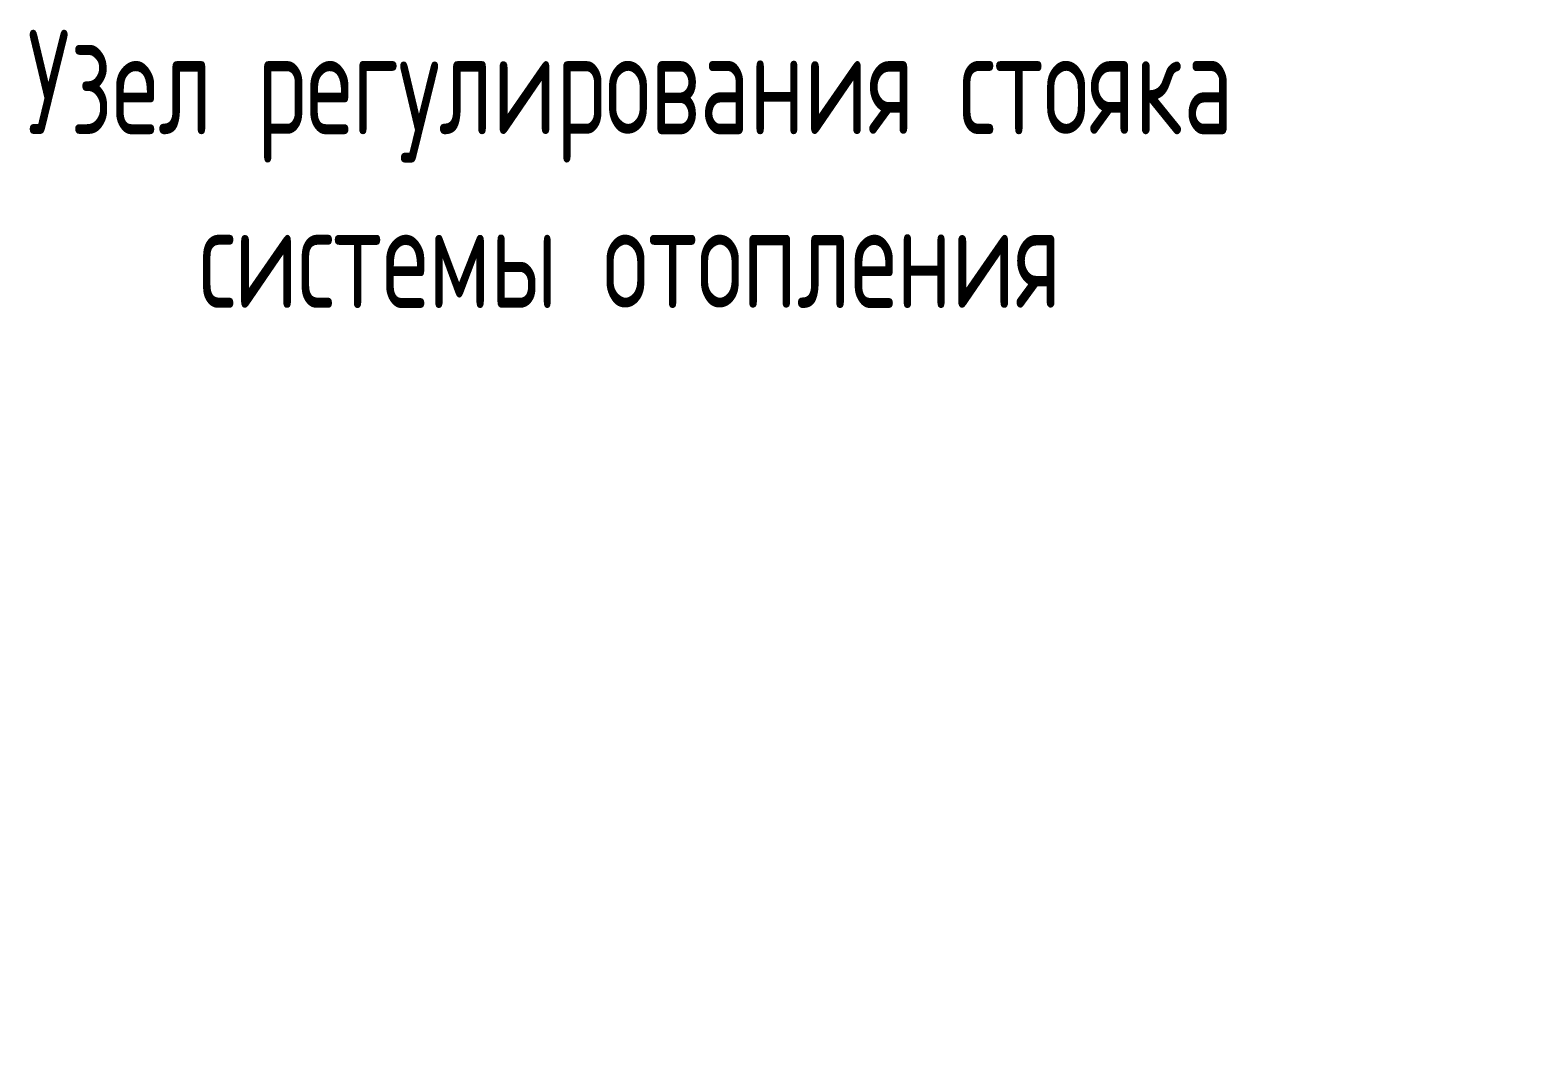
# Model space of a CAD drawing. Header units: millimetres. Extents: x -3929 to 624051, y 52832 to 514950.
# Drawn here: x 33767 to 37615, y 113609 to 116226 of the extents above; entities that cross this region are included whole.
import ezdxf

# ---------------------------------------------------------------- set-up
doc = ezdxf.new("R2010")
doc.units = ezdxf.units.MM
doc.layers.add('выноски2', color=1, linetype='Continuous')
doc.styles.add('СТИЛЬ', font='simplex.shx', dxfattribs={"width": 0.65})

msp = doc.modelspace()

# ---------------------------------------------------------------- texts
at = {"layer": 'выноски2', "color": 7, "insert": (33298.317, 116225.568, -576.986), "char_height": 270, "width": 4047.56645, "attachment_point": 1, "style": 'СТИЛЬ'}
msp.add_mtext('\\pxqc;Узел регулирования стояка системы отопления ', dxfattribs=at)

doc.saveas('drawing.dxf')
